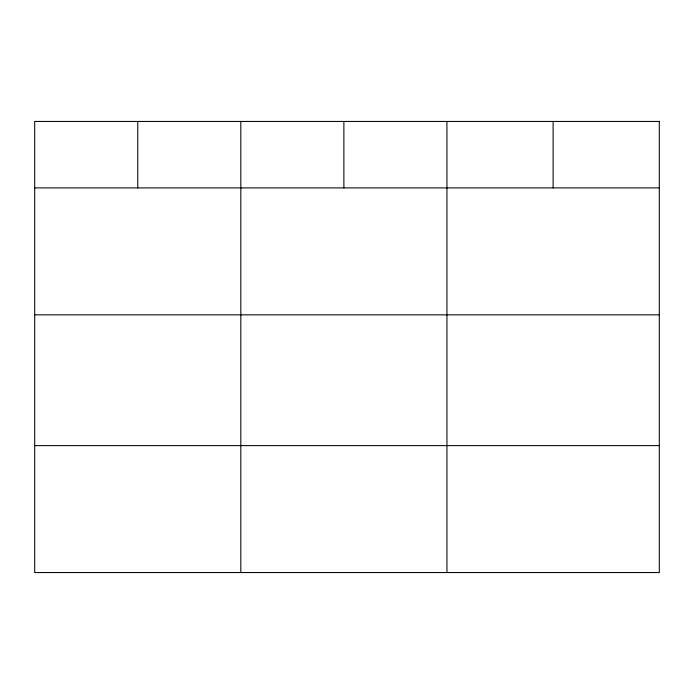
<?xml version="1.0" encoding="UTF-8"?>
<svg xmlns="http://www.w3.org/2000/svg" width="694" height="694" viewBox="0 0 694 694"><rect width="100%" height="100%" fill="white"/><g stroke="black" fill="none" stroke-linecap="round" stroke-linejoin="round"><path stroke-width="1.04" d="M34.7 187.9L659.3 187.9M34.7 314.842L659.3 314.842M34.7 445.617L659.3 445.617M553.118 121.441L553.118 187.9M446.936 121.441L446.936 572.559M343.877 121.441L343.877 187.9M240.818 121.441L240.818 572.559M137.759 121.441L137.759 187.9M659.3 121.441L34.7 121.441L34.7 572.559L659.3 572.559L659.3 121.441"/></g></svg>
